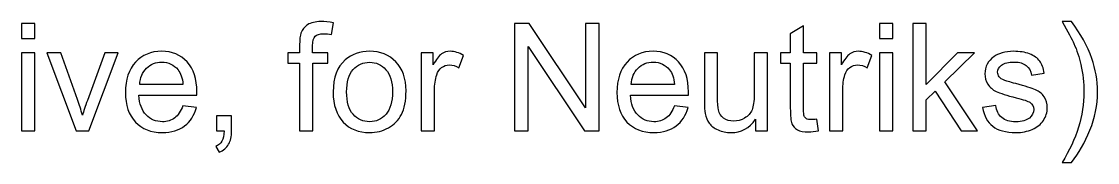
# Model space of a CAD drawing. Header units: millimetres. Extents: x 334 to 2107, y -1384 to 318.
# Drawn here: x 926.3 to 1108.6, y 86.2 to 110 of the extents above; entities that cross this region are included whole.
import ezdxf

# ---------------------------------------------------------------- set-up
doc = ezdxf.new("R2010")
doc.units = ezdxf.units.MM
doc.header["$MEASUREMENT"] = 0
doc.layers.add('Layer 1', color=7, linetype='Continuous')

msp = doc.modelspace()

# ---------------------------------------------------------------- linework, layer by layer
at = {"layer": 'Layer 1', "color": 250}
for points, knots in [([(926.266, 107.1685), (926.266, 107.1685), (926.266, 109.7085), (926.266, 109.7085), (926.266, 109.7085), (928.5012, 109.7085), (928.5012, 109.7085), (928.5012, 109.7085), (928.5012, 107.1685), (928.5012, 107.1685), (928.5012, 107.1685), (926.266, 107.1685), (926.266, 107.1685)], [0, 0, 0, 0, 0.25, 0.25, 0.25, 0.5, 0.5, 0.5, 0.75, 0.75, 0.75, 1, 1, 1, 1]), ([(973.383, 91.5221), (973.383, 91.5221), (973.383, 102.9775), (973.383, 102.9775), (973.383, 102.9775), (971.4018, 102.9775), (971.4018, 102.9775), (971.4018, 102.9775), (971.4018, 104.7047), (971.4018, 104.7047), (971.4018, 104.7047), (973.383, 104.7047), (973.383, 104.7047), (973.383, 104.7047), (973.383, 106.1017), (973.383, 106.1017), (973.383, 106.9865), (973.4592, 107.6426), (973.6158, 108.0702), (973.8317, 108.6459), (974.2043, 109.1158), (974.7461, 109.4757), (975.2838, 109.8355), (976.0415, 110.0133), (977.0152, 110.0133), (977.646, 110.0133), (978.3402, 109.9371), (979.1022, 109.7889), (979.1022, 109.7889), (978.7678, 107.8331), (978.7678, 107.8331), (978.3021, 107.9136), (977.8661, 107.9559), (977.4512, 107.9559), (976.7739, 107.9559), (976.2955, 107.812), (976.0119, 107.5241), (975.7325, 107.2362), (975.5928, 106.6986), (975.5928, 105.9112), (975.5928, 105.9112), (975.5928, 104.7047), (975.5928, 104.7047), (975.5928, 104.7047), (978.1582, 104.7047), (978.1582, 104.7047), (978.1582, 104.7047), (978.1582, 102.9775), (978.1582, 102.9775), (978.1582, 102.9775), (975.6182, 102.9775), (975.6182, 102.9775), (975.6182, 102.9775), (975.6182, 91.5221), (975.6182, 91.5221), (975.6182, 91.5221), (973.383, 91.5221), (973.383, 91.5221)], [0, 0, 0, 0, 0.05263158, 0.05263158, 0.05263158, 0.10526316, 0.10526316, 0.10526316, 0.15789474, 0.15789474, 0.15789474, 0.21052632, 0.21052632, 0.21052632, 0.26315789, 0.26315789, 0.26315789, 0.31578947, 0.31578947, 0.31578947, 0.36842105, 0.36842105, 0.36842105, 0.42105263, 0.42105263, 0.42105263, 0.47368421, 0.47368421, 0.47368421, 0.52631579, 0.52631579, 0.52631579, 0.57894737, 0.57894737, 0.57894737, 0.63157895, 0.63157895, 0.63157895, 0.68421053, 0.68421053, 0.68421053, 0.73684211, 0.73684211, 0.73684211, 0.78947368, 0.78947368, 0.78947368, 0.84210526, 0.84210526, 0.84210526, 0.89473684, 0.89473684, 0.89473684, 0.94736842, 0.94736842, 0.94736842, 1, 1, 1, 1]), ([(1009.8024, 91.5221), (1009.8024, 91.5221), (1009.8024, 109.7085), (1009.8024, 109.7085), (1009.8024, 109.7085), (1012.2747, 109.7085), (1012.2747, 109.7085), (1012.2747, 109.7085), (1021.8166, 95.4337), (1021.8166, 95.4337), (1021.8166, 95.4337), (1021.8166, 109.7085), (1021.8166, 109.7085), (1021.8166, 109.7085), (1024.128, 109.7085), (1024.128, 109.7085), (1024.128, 109.7085), (1024.128, 91.5221), (1024.128, 91.5221), (1024.128, 91.5221), (1021.6557, 91.5221), (1021.6557, 91.5221), (1021.6557, 91.5221), (1012.1138, 105.7969), (1012.1138, 105.7969), (1012.1138, 105.7969), (1012.1138, 91.5221), (1012.1138, 91.5221), (1012.1138, 91.5221), (1009.8024, 91.5221), (1009.8024, 91.5221)], [0, 0, 0, 0, 0.1, 0.1, 0.1, 0.2, 0.2, 0.2, 0.3, 0.3, 0.3, 0.4, 0.4, 0.4, 0.5, 0.5, 0.5, 0.6, 0.6, 0.6, 0.7, 0.7, 0.7, 0.8, 0.8, 0.8, 0.9, 0.9, 0.9, 1, 1, 1, 1]), ([(1071.6598, 107.1685), (1071.6598, 107.1685), (1071.6598, 109.7085), (1071.6598, 109.7085), (1071.6598, 109.7085), (1073.895, 109.7085), (1073.895, 109.7085), (1073.895, 109.7085), (1073.895, 107.1685), (1073.895, 107.1685), (1073.895, 107.1685), (1071.6598, 107.1685), (1071.6598, 107.1685)], [0, 0, 0, 0, 0.25, 0.25, 0.25, 0.5, 0.5, 0.5, 0.75, 0.75, 0.75, 1, 1, 1, 1]), ([(1077.3113, 91.5221), (1077.3113, 91.5221), (1077.3113, 109.7085), (1077.3113, 109.7085), (1077.3113, 109.7085), (1079.5465, 109.7085), (1079.5465, 109.7085), (1079.5465, 109.7085), (1079.5465, 99.3495), (1079.5465, 99.3495), (1079.5465, 99.3495), (1084.8297, 104.7047), (1084.8297, 104.7047), (1084.8297, 104.7047), (1087.7168, 104.7047), (1087.7168, 104.7047), (1087.7168, 104.7047), (1082.6876, 99.8067), (1082.6876, 99.8067), (1082.6876, 99.8067), (1088.2248, 91.5221), (1088.2248, 91.5221), (1088.2248, 91.5221), (1085.4731, 91.5221), (1085.4731, 91.5221), (1085.4731, 91.5221), (1081.0959, 98.2573), (1081.0959, 98.2573), (1081.0959, 98.2573), (1079.5465, 96.7503), (1079.5465, 96.7503), (1079.5465, 96.7503), (1079.5465, 91.5221), (1079.5465, 91.5221), (1079.5465, 91.5221), (1077.3113, 91.5221), (1077.3113, 91.5221)], [0, 0, 0, 0, 0.08333333, 0.08333333, 0.08333333, 0.16666667, 0.16666667, 0.16666667, 0.25, 0.25, 0.25, 0.33333333, 0.33333333, 0.33333333, 0.41666667, 0.41666667, 0.41666667, 0.5, 0.5, 0.5, 0.58333333, 0.58333333, 0.58333333, 0.66666667, 0.66666667, 0.66666667, 0.75, 0.75, 0.75, 0.83333333, 0.83333333, 0.83333333, 0.91666667, 0.91666667, 0.91666667, 1, 1, 1, 1]), ([(1104.176, 86.1881), (1104.176, 86.1881), (1102.5758, 86.1881), (1102.5758, 86.1881), (1105.0481, 90.1547), (1106.2842, 94.1256), (1106.2842, 98.1007), (1106.2842, 99.6543), (1106.1064, 101.1953), (1105.7508, 102.7235), (1105.4714, 103.9639), (1105.0777, 105.1534), (1104.5739, 106.2964), (1104.2522, 107.0373), (1103.5833, 108.2776), (1102.5758, 110.0133), (1102.5758, 110.0133), (1104.176, 110.0133), (1104.176, 110.0133), (1105.7254, 107.939), (1106.8726, 105.8562), (1107.6177, 103.7649), (1108.2527, 101.9657), (1108.5702, 100.0819), (1108.5702, 98.1134), (1108.5702, 95.8824), (1108.1426, 93.7234), (1107.2875, 91.6406), (1106.4366, 89.5578), (1105.3994, 87.7417), (1104.176, 86.1881)], [0, 0, 0, 0, 0.1, 0.1, 0.1, 0.2, 0.2, 0.2, 0.3, 0.3, 0.3, 0.4, 0.4, 0.4, 0.5, 0.5, 0.5, 0.6, 0.6, 0.6, 0.7, 0.7, 0.7, 0.8, 0.8, 0.8, 0.9, 0.9, 0.9, 1, 1, 1, 1]), ([(1060.996, 93.516), (1060.996, 93.516), (1061.3008, 91.5433), (1061.3008, 91.5433), (1060.6743, 91.412), (1060.1112, 91.3443), (1059.6202, 91.3443), (1058.8116, 91.3443), (1058.1851, 91.4713), (1057.7363, 91.7295), (1057.2918, 91.9878), (1056.9786, 92.3222), (1056.7965, 92.7413), (1056.6145, 93.1604), (1056.5256, 94.0409), (1056.5256, 95.3829), (1056.5256, 95.3829), (1056.5256, 102.9775), (1056.5256, 102.9775), (1056.5256, 102.9775), (1054.8746, 102.9775), (1054.8746, 102.9775), (1054.8746, 102.9775), (1054.8746, 104.7047), (1054.8746, 104.7047), (1054.8746, 104.7047), (1056.5256, 104.7047), (1056.5256, 104.7047), (1056.5256, 104.7047), (1056.5256, 107.9644), (1056.5256, 107.9644), (1056.5256, 107.9644), (1058.7608, 109.3063), (1058.7608, 109.3063), (1058.7608, 109.3063), (1058.7608, 104.7047), (1058.7608, 104.7047), (1058.7608, 104.7047), (1060.996, 104.7047), (1060.996, 104.7047), (1060.996, 104.7047), (1060.996, 102.9775), (1060.996, 102.9775), (1060.996, 102.9775), (1058.7608, 102.9775), (1058.7608, 102.9775), (1058.7608, 102.9775), (1058.7608, 95.2559), (1058.7608, 95.2559), (1058.7608, 94.6167), (1058.7989, 94.206), (1058.8793, 94.024), (1058.9555, 93.842), (1059.0825, 93.698), (1059.2603, 93.588), (1059.4381, 93.4821), (1059.6921, 93.4271), (1060.0223, 93.4271), (1060.2679, 93.4271), (1060.5938, 93.4567), (1060.996, 93.516)], [0, 0, 0, 0, 0.05, 0.05, 0.05, 0.1, 0.1, 0.1, 0.15, 0.15, 0.15, 0.2, 0.2, 0.2, 0.25, 0.25, 0.25, 0.3, 0.3, 0.3, 0.35, 0.35, 0.35, 0.4, 0.4, 0.4, 0.45, 0.45, 0.45, 0.5, 0.5, 0.5, 0.55, 0.55, 0.55, 0.6, 0.6, 0.6, 0.65, 0.65, 0.65, 0.7, 0.7, 0.7, 0.75, 0.75, 0.75, 0.8, 0.8, 0.8, 0.85, 0.85, 0.85, 0.9, 0.9, 0.9, 0.95, 0.95, 0.95, 1, 1, 1, 1]), ([(926.266, 91.5221), (926.266, 91.5221), (926.266, 104.7047), (926.266, 104.7047), (926.266, 104.7047), (928.5012, 104.7047), (928.5012, 104.7047), (928.5012, 104.7047), (928.5012, 91.5221), (928.5012, 91.5221), (928.5012, 91.5221), (926.266, 91.5221), (926.266, 91.5221)], [0, 0, 0, 0, 0.25, 0.25, 0.25, 0.5, 0.5, 0.5, 0.75, 0.75, 0.75, 1, 1, 1, 1]), ([(935.5116, 91.5221), (935.5116, 91.5221), (930.5374, 104.7047), (930.5374, 104.7047), (930.5374, 104.7047), (932.9292, 104.7047), (932.9292, 104.7047), (932.9292, 104.7047), (935.7486, 96.8095), (935.7486, 96.8095), (936.0534, 95.9586), (936.3371, 95.0739), (936.5953, 94.1552), (936.7943, 94.8495), (937.0694, 95.6835), (937.4293, 96.6614), (937.4293, 96.6614), (940.3587, 104.7047), (940.3587, 104.7047), (940.3587, 104.7047), (942.6532, 104.7047), (942.6532, 104.7047), (942.6532, 104.7047), (937.6621, 91.5221), (937.6621, 91.5221), (937.6621, 91.5221), (935.5116, 91.5221), (935.5116, 91.5221)], [0, 0, 0, 0, 0.11111111, 0.11111111, 0.11111111, 0.22222222, 0.22222222, 0.22222222, 0.33333333, 0.33333333, 0.33333333, 0.44444444, 0.44444444, 0.44444444, 0.55555556, 0.55555556, 0.55555556, 0.66666667, 0.66666667, 0.66666667, 0.77777778, 0.77777778, 0.77777778, 0.88888889, 0.88888889, 0.88888889, 1, 1, 1, 1]), ([(953.6006, 95.7893), (953.6006, 95.7893), (955.912, 95.4845), (955.912, 95.4845), (955.5522, 94.1425), (954.8791, 93.0969), (953.8969, 92.3561), (952.9148, 91.6152), (951.6617, 91.2427), (950.1335, 91.2427), (948.2116, 91.2427), (946.6876, 91.8354), (945.5615, 93.0207), (944.4354, 94.2018), (943.8724, 95.8655), (943.8724, 98.0033), (943.8724, 100.2131), (944.4397, 101.9319), (945.5784, 103.1511), (946.7172, 104.3745), (948.1946, 104.9841), (950.0107, 104.9841), (951.7676, 104.9841), (953.2027, 104.3872), (954.316, 103.1892), (955.4294, 101.9911), (955.9882, 100.3063), (955.9882, 98.1346), (955.9882, 98.0033), (955.984, 97.8044), (955.9755, 97.5419), (955.9755, 97.5419), (946.1584, 97.5419), (946.1584, 97.5419), (946.2431, 96.0983), (946.6495, 94.9892), (947.3861, 94.223), (948.1184, 93.4567), (949.0371, 93.0715), (950.1335, 93.0715), (950.9505, 93.0715), (951.649, 93.2874), (952.2248, 93.7192), (952.8047, 94.151), (953.2619, 94.841), (953.6006, 95.7893)], [0, 0, 0, 0, 0.06666667, 0.06666667, 0.06666667, 0.13333333, 0.13333333, 0.13333333, 0.2, 0.2, 0.2, 0.26666667, 0.26666667, 0.26666667, 0.33333333, 0.33333333, 0.33333333, 0.4, 0.4, 0.4, 0.46666667, 0.46666667, 0.46666667, 0.53333333, 0.53333333, 0.53333333, 0.6, 0.6, 0.6, 0.66666667, 0.66666667, 0.66666667, 0.73333333, 0.73333333, 0.73333333, 0.8, 0.8, 0.8, 0.86666667, 0.86666667, 0.86666667, 0.93333333, 0.93333333, 0.93333333, 1, 1, 1, 1]), ([(979.0684, 98.1134), (979.0684, 100.5476), (979.7457, 102.351), (981.1046, 103.5236), (982.2349, 104.4973), (983.6192, 104.9841), (985.2491, 104.9841), (987.0567, 104.9841), (988.5384, 104.3914), (989.6898, 103.2061), (990.8371, 102.025), (991.4128, 100.3867), (991.4128, 98.2997), (991.4128, 96.6063), (991.1588, 95.2771), (990.6508, 94.3076), (990.1428, 93.3382), (989.402, 92.5847), (988.4283, 92.047), (987.4589, 91.5094), (986.3963, 91.2427), (985.2491, 91.2427), (983.4033, 91.2427), (981.9132, 91.8311), (980.7744, 93.0122), (979.6357, 94.1933), (979.0684, 95.8951), (979.0684, 98.1134)], [0, 0, 0, 0, 0.11111111, 0.11111111, 0.11111111, 0.22222222, 0.22222222, 0.22222222, 0.33333333, 0.33333333, 0.33333333, 0.44444444, 0.44444444, 0.44444444, 0.55555556, 0.55555556, 0.55555556, 0.66666667, 0.66666667, 0.66666667, 0.77777778, 0.77777778, 0.77777778, 0.88888889, 0.88888889, 0.88888889, 1, 1, 1, 1]), ([(994.0078, 91.5221), (994.0078, 91.5221), (994.0078, 104.7047), (994.0078, 104.7047), (994.0078, 104.7047), (996.0144, 104.7047), (996.0144, 104.7047), (996.0144, 104.7047), (996.0144, 102.6854), (996.0144, 102.6854), (996.5266, 103.621), (997.0008, 104.239), (997.4368, 104.5354), (997.8728, 104.8359), (998.3512, 104.9841), (998.8719, 104.9841), (999.6254, 104.9841), (1000.3917, 104.747), (1001.1706, 104.2771), (1001.1706, 104.2771), (1000.3747, 102.2155), (1000.3747, 102.2155), (999.8329, 102.5203), (999.291, 102.6727), (998.7491, 102.6727), (998.2623, 102.6727), (997.8263, 102.5245), (997.441, 102.2324), (997.0558, 101.9403), (996.7806, 101.5339), (996.6155, 101.0132), (996.3658, 100.2216), (996.243, 99.3538), (996.243, 98.4097), (996.243, 98.4097), (996.243, 91.5221), (996.243, 91.5221), (996.243, 91.5221), (994.0078, 91.5221), (994.0078, 91.5221)], [0, 0, 0, 0, 0.07692308, 0.07692308, 0.07692308, 0.15384615, 0.15384615, 0.15384615, 0.23076923, 0.23076923, 0.23076923, 0.30769231, 0.30769231, 0.30769231, 0.38461538, 0.38461538, 0.38461538, 0.46153846, 0.46153846, 0.46153846, 0.53846154, 0.53846154, 0.53846154, 0.61538462, 0.61538462, 0.61538462, 0.69230769, 0.69230769, 0.69230769, 0.76923077, 0.76923077, 0.76923077, 0.84615385, 0.84615385, 0.84615385, 0.92307692, 0.92307692, 0.92307692, 1, 1, 1, 1]), ([(1036.883, 95.7893), (1036.883, 95.7893), (1039.1944, 95.4845), (1039.1944, 95.4845), (1038.8346, 94.1425), (1038.1615, 93.0969), (1037.1793, 92.3561), (1036.1972, 91.6152), (1034.9441, 91.2427), (1033.4159, 91.2427), (1031.494, 91.2427), (1029.97, 91.8354), (1028.8439, 93.0207), (1027.7178, 94.2018), (1027.1548, 95.8655), (1027.1548, 98.0033), (1027.1548, 100.2131), (1027.7221, 101.9319), (1028.8608, 103.1511), (1029.9996, 104.3745), (1031.477, 104.9841), (1033.2931, 104.9841), (1035.05, 104.9841), (1036.4851, 104.3872), (1037.5984, 103.1892), (1038.7118, 101.9911), (1039.2706, 100.3063), (1039.2706, 98.1346), (1039.2706, 98.0033), (1039.2664, 97.8044), (1039.2579, 97.5419), (1039.2579, 97.5419), (1029.4408, 97.5419), (1029.4408, 97.5419), (1029.5255, 96.0983), (1029.9319, 94.9892), (1030.6685, 94.223), (1031.4008, 93.4567), (1032.3195, 93.0715), (1033.4159, 93.0715), (1034.2329, 93.0715), (1034.9314, 93.2874), (1035.5072, 93.7192), (1036.0871, 94.151), (1036.5443, 94.841), (1036.883, 95.7893)], [0, 0, 0, 0, 0.06666667, 0.06666667, 0.06666667, 0.13333333, 0.13333333, 0.13333333, 0.2, 0.2, 0.2, 0.26666667, 0.26666667, 0.26666667, 0.33333333, 0.33333333, 0.33333333, 0.4, 0.4, 0.4, 0.46666667, 0.46666667, 0.46666667, 0.53333333, 0.53333333, 0.53333333, 0.6, 0.6, 0.6, 0.66666667, 0.66666667, 0.66666667, 0.73333333, 0.73333333, 0.73333333, 0.8, 0.8, 0.8, 0.86666667, 0.86666667, 0.86666667, 0.93333333, 0.93333333, 0.93333333, 1, 1, 1, 1]), ([(1050.6286, 91.5221), (1050.6286, 91.5221), (1050.6286, 93.4821), (1050.6286, 93.4821), (1049.6041, 91.9878), (1048.2156, 91.2427), (1046.4588, 91.2427), (1045.6841, 91.2427), (1044.9602, 91.3909), (1044.2871, 91.6872), (1043.614, 91.9878), (1043.1144, 92.3603), (1042.7885, 92.809), (1042.4625, 93.262), (1042.2339, 93.8123), (1042.1027, 94.4643), (1042.0138, 94.9045), (1041.9672, 95.5988), (1041.9672, 96.5471), (1041.9672, 96.5471), (1041.9672, 104.7047), (1041.9672, 104.7047), (1041.9672, 104.7047), (1044.2024, 104.7047), (1044.2024, 104.7047), (1044.2024, 104.7047), (1044.2024, 97.4107), (1044.2024, 97.4107), (1044.2024, 96.2465), (1044.249, 95.4591), (1044.3379, 95.0569), (1044.4776, 94.4685), (1044.7739, 94.0113), (1045.2311, 93.6769), (1045.6841, 93.3424), (1046.2429, 93.1731), (1046.9117, 93.1731), (1047.5806, 93.1731), (1048.2071, 93.3424), (1048.7913, 93.6853), (1049.3755, 94.0282), (1049.7904, 94.4981), (1050.0359, 95.0866), (1050.2772, 95.675), (1050.4, 96.5344), (1050.4, 97.6562), (1050.4, 97.6562), (1050.4, 104.7047), (1050.4, 104.7047), (1050.4, 104.7047), (1052.6352, 104.7047), (1052.6352, 104.7047), (1052.6352, 104.7047), (1052.6352, 91.5221), (1052.6352, 91.5221), (1052.6352, 91.5221), (1050.6286, 91.5221), (1050.6286, 91.5221)], [0, 0, 0, 0, 0.05263158, 0.05263158, 0.05263158, 0.10526316, 0.10526316, 0.10526316, 0.15789474, 0.15789474, 0.15789474, 0.21052632, 0.21052632, 0.21052632, 0.26315789, 0.26315789, 0.26315789, 0.31578947, 0.31578947, 0.31578947, 0.36842105, 0.36842105, 0.36842105, 0.42105263, 0.42105263, 0.42105263, 0.47368421, 0.47368421, 0.47368421, 0.52631579, 0.52631579, 0.52631579, 0.57894737, 0.57894737, 0.57894737, 0.63157895, 0.63157895, 0.63157895, 0.68421053, 0.68421053, 0.68421053, 0.73684211, 0.73684211, 0.73684211, 0.78947368, 0.78947368, 0.78947368, 0.84210526, 0.84210526, 0.84210526, 0.89473684, 0.89473684, 0.89473684, 0.94736842, 0.94736842, 0.94736842, 1, 1, 1, 1]), ([(1063.1762, 91.5221), (1063.1762, 91.5221), (1063.1762, 104.7047), (1063.1762, 104.7047), (1063.1762, 104.7047), (1065.1828, 104.7047), (1065.1828, 104.7047), (1065.1828, 104.7047), (1065.1828, 102.6854), (1065.1828, 102.6854), (1065.695, 103.621), (1066.1692, 104.239), (1066.6052, 104.5354), (1067.0412, 104.8359), (1067.5196, 104.9841), (1068.0403, 104.9841), (1068.7938, 104.9841), (1069.5601, 104.747), (1070.339, 104.2771), (1070.339, 104.2771), (1069.5431, 102.2155), (1069.5431, 102.2155), (1069.0013, 102.5203), (1068.4594, 102.6727), (1067.9175, 102.6727), (1067.4307, 102.6727), (1066.9947, 102.5245), (1066.6094, 102.2324), (1066.2242, 101.9403), (1065.949, 101.5339), (1065.7839, 101.0132), (1065.5342, 100.2216), (1065.4114, 99.3538), (1065.4114, 98.4097), (1065.4114, 98.4097), (1065.4114, 91.5221), (1065.4114, 91.5221), (1065.4114, 91.5221), (1063.1762, 91.5221), (1063.1762, 91.5221)], [0, 0, 0, 0, 0.07692308, 0.07692308, 0.07692308, 0.15384615, 0.15384615, 0.15384615, 0.23076923, 0.23076923, 0.23076923, 0.30769231, 0.30769231, 0.30769231, 0.38461538, 0.38461538, 0.38461538, 0.46153846, 0.46153846, 0.46153846, 0.53846154, 0.53846154, 0.53846154, 0.61538462, 0.61538462, 0.61538462, 0.69230769, 0.69230769, 0.69230769, 0.76923077, 0.76923077, 0.76923077, 0.84615385, 0.84615385, 0.84615385, 0.92307692, 0.92307692, 0.92307692, 1, 1, 1, 1]), ([(1071.6598, 91.5221), (1071.6598, 91.5221), (1071.6598, 104.7047), (1071.6598, 104.7047), (1071.6598, 104.7047), (1073.895, 104.7047), (1073.895, 104.7047), (1073.895, 104.7047), (1073.895, 91.5221), (1073.895, 91.5221), (1073.895, 91.5221), (1071.6598, 91.5221), (1071.6598, 91.5221)], [0, 0, 0, 0, 0.25, 0.25, 0.25, 0.5, 0.5, 0.5, 0.75, 0.75, 0.75, 1, 1, 1, 1]), ([(1089.1138, 95.4591), (1089.1138, 95.4591), (1091.3236, 95.8147), (1091.3236, 95.8147), (1091.4464, 94.9299), (1091.7935, 94.2526), (1092.3608, 93.7785), (1092.928, 93.3086), (1093.7239, 93.0715), (1094.7399, 93.0715), (1095.7686, 93.0715), (1096.5306, 93.2789), (1097.0301, 93.698), (1097.5254, 94.1129), (1097.7752, 94.604), (1097.7752, 95.167), (1097.7752, 95.6708), (1097.5508, 96.0687), (1097.1063, 96.3566), (1096.7931, 96.5555), (1096.0311, 96.8053), (1094.8203, 97.1143), (1093.1863, 97.525), (1092.056, 97.8806), (1091.421, 98.1811), (1090.7902, 98.4859), (1090.3118, 98.9008), (1089.9859, 99.4342), (1089.6599, 99.9634), (1089.4948, 100.5518), (1089.4948, 101.1953), (1089.4948, 101.7837), (1089.6303, 102.3256), (1089.897, 102.8251), (1090.1679, 103.3246), (1090.532, 103.7395), (1090.9934, 104.0697), (1091.3405, 104.3237), (1091.8147, 104.5396), (1092.4116, 104.7174), (1093.0127, 104.8952), (1093.6519, 104.9841), (1094.3377, 104.9841), (1095.3707, 104.9841), (1096.2766, 104.8359), (1097.0555, 104.5354), (1097.8387, 104.239), (1098.4144, 103.8326), (1098.787, 103.3246), (1099.1553, 102.8124), (1099.4135, 102.1308), (1099.5532, 101.2757), (1099.5532, 101.2757), (1097.3688, 100.9709), (1097.3688, 100.9709), (1097.2714, 101.6567), (1096.9836, 102.1943), (1096.5094, 102.5796), (1096.0353, 102.9648), (1095.3664, 103.1553), (1094.4986, 103.1553), (1093.4784, 103.1553), (1092.746, 102.986), (1092.31, 102.6473), (1091.8739, 102.3086), (1091.6538, 101.9107), (1091.6538, 101.4577), (1091.6538, 101.1699), (1091.7427, 100.9074), (1091.9247, 100.6746), (1092.1068, 100.4375), (1092.3904, 100.2385), (1092.7799, 100.0819), (1093.0042, 99.9972), (1093.6562, 99.8067), (1094.7484, 99.5104), (1096.3232, 99.0913), (1097.4238, 98.7442), (1098.0504, 98.4775), (1098.6769, 98.2108), (1099.168, 97.8171), (1099.5236, 97.3091), (1099.8834, 96.7968), (1100.0612, 96.1618), (1100.0612, 95.3998), (1100.0612, 94.659), (1099.8453, 93.9605), (1099.4093, 93.3043), (1098.9732, 92.6482), (1098.3467, 92.1402), (1097.5297, 91.7803), (1096.7084, 91.4205), (1095.7813, 91.2427), (1094.7484, 91.2427), (1093.0381, 91.2427), (1091.73, 91.5983), (1090.8325, 92.3053), (1089.9351, 93.0165), (1089.3636, 94.0663), (1089.1138, 95.4591)], [0, 0, 0, 0, 0.03030303, 0.03030303, 0.03030303, 0.06060606, 0.06060606, 0.06060606, 0.09090909, 0.09090909, 0.09090909, 0.12121212, 0.12121212, 0.12121212, 0.15151515, 0.15151515, 0.15151515, 0.18181818, 0.18181818, 0.18181818, 0.21212121, 0.21212121, 0.21212121, 0.24242424, 0.24242424, 0.24242424, 0.27272727, 0.27272727, 0.27272727, 0.3030303, 0.3030303, 0.3030303, 0.33333333, 0.33333333, 0.33333333, 0.36363636, 0.36363636, 0.36363636, 0.39393939, 0.39393939, 0.39393939, 0.42424242, 0.42424242, 0.42424242, 0.45454545, 0.45454545, 0.45454545, 0.48484848, 0.48484848, 0.48484848, 0.51515152, 0.51515152, 0.51515152, 0.54545455, 0.54545455, 0.54545455, 0.57575758, 0.57575758, 0.57575758, 0.60606061, 0.60606061, 0.60606061, 0.63636364, 0.63636364, 0.63636364, 0.66666667, 0.66666667, 0.66666667, 0.6969697, 0.6969697, 0.6969697, 0.72727273, 0.72727273, 0.72727273, 0.75757576, 0.75757576, 0.75757576, 0.78787879, 0.78787879, 0.78787879, 0.81818182, 0.81818182, 0.81818182, 0.84848485, 0.84848485, 0.84848485, 0.87878788, 0.87878788, 0.87878788, 0.90909091, 0.90909091, 0.90909091, 0.93939394, 0.93939394, 0.93939394, 0.96969697, 0.96969697, 0.96969697, 1, 1, 1, 1]), ([(946.2854, 99.3707), (946.2854, 99.3707), (953.626, 99.3707), (953.626, 99.3707), (953.5286, 100.4798), (953.245, 101.3096), (952.7836, 101.8641), (952.0766, 102.7235), (951.1537, 103.1553), (950.0234, 103.1553), (948.999, 103.1553), (948.1396, 102.8124), (947.4411, 102.1266), (946.7468, 101.4408), (946.3616, 100.5222), (946.2854, 99.3707)], [0, 0, 0, 0, 0.2, 0.2, 0.2, 0.4, 0.4, 0.4, 0.6, 0.6, 0.6, 0.8, 0.8, 0.8, 1, 1, 1, 1]), ([(981.3544, 98.1092), (981.3544, 96.4243), (981.7227, 95.1628), (982.4593, 94.3288), (983.2001, 93.4906), (984.1272, 93.0715), (985.2491, 93.0715), (986.3582, 93.0715), (987.2811, 93.4906), (988.0219, 94.333), (988.7585, 95.1755), (989.1268, 96.4582), (989.1268, 98.1811), (989.1268, 99.8067), (988.7543, 101.0386), (988.0134, 101.8726), (987.2726, 102.7108), (986.3497, 103.1299), (985.2491, 103.1299), (984.1272, 103.1299), (983.2001, 102.715), (982.4593, 101.8811), (981.7227, 101.0471), (981.3544, 99.7898), (981.3544, 98.1092)], [0, 0, 0, 0, 0.125, 0.125, 0.125, 0.25, 0.25, 0.25, 0.375, 0.375, 0.375, 0.5, 0.5, 0.5, 0.625, 0.625, 0.625, 0.75, 0.75, 0.75, 0.875, 0.875, 0.875, 1, 1, 1, 1]), ([(1029.5678, 99.3707), (1029.5678, 99.3707), (1036.9084, 99.3707), (1036.9084, 99.3707), (1036.811, 100.4798), (1036.5274, 101.3096), (1036.066, 101.8641), (1035.359, 102.7235), (1034.4361, 103.1553), (1033.3058, 103.1553), (1032.2814, 103.1553), (1031.422, 102.8124), (1030.7235, 102.1266), (1030.0292, 101.4408), (1029.644, 100.5222), (1029.5678, 99.3707)], [0, 0, 0, 0, 0.2, 0.2, 0.2, 0.4, 0.4, 0.4, 0.6, 0.6, 0.6, 0.8, 0.8, 0.8, 1, 1, 1, 1]), ([(959.3198, 91.5221), (959.3198, 91.5221), (959.3198, 94.0621), (959.3198, 94.0621), (959.3198, 94.0621), (961.8598, 94.0621), (961.8598, 94.0621), (961.8598, 94.0621), (961.8598, 91.5221), (961.8598, 91.5221), (961.8598, 90.5865), (961.6947, 89.8288), (961.3603, 89.253), (961.0301, 88.6773), (960.5009, 88.2286), (959.777, 87.9153), (959.777, 87.9153), (959.1674, 88.8805), (959.1674, 88.8805), (959.6415, 89.0879), (959.9887, 89.3927), (960.2088, 89.7907), (960.4332, 90.1928), (960.5602, 90.7686), (960.5856, 91.5221), (960.5856, 91.5221), (959.3198, 91.5221), (959.3198, 91.5221)], [0, 0, 0, 0, 0.11111111, 0.11111111, 0.11111111, 0.22222222, 0.22222222, 0.22222222, 0.33333333, 0.33333333, 0.33333333, 0.44444444, 0.44444444, 0.44444444, 0.55555556, 0.55555556, 0.55555556, 0.66666667, 0.66666667, 0.66666667, 0.77777778, 0.77777778, 0.77777778, 0.88888889, 0.88888889, 0.88888889, 1, 1, 1, 1])]:
    msp.add_open_spline(points, degree=3, knots=knots, dxfattribs=at)

doc.saveas('drawing.dxf')
